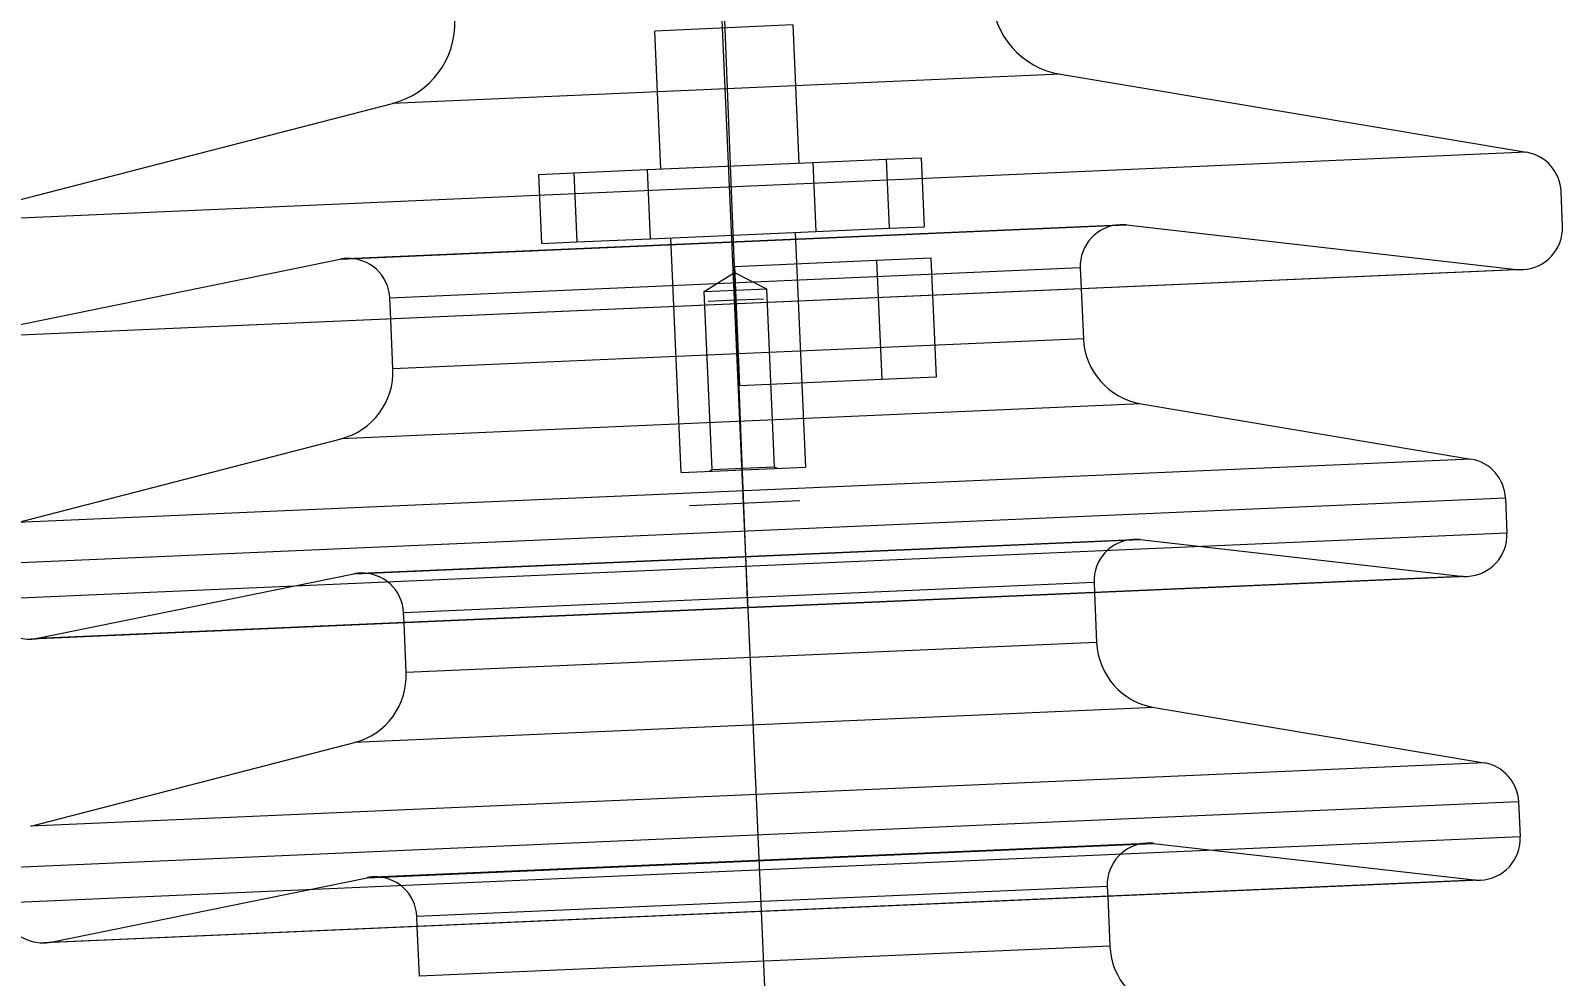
# Model space of a CAD drawing. Header units: millimetres. Extents: x 89051 to 218395, y -330386 to -125649.
# Drawn here: x 90373.1 to 90483.9, y -126651 to -126582.6 of the extents above; entities that cross this region are included whole.
import ezdxf

# ---------------------------------------------------------------- set-up
doc = ezdxf.new("R2010")
doc.units = ezdxf.units.MM
doc.header["$LTSCALE"] = 13
for name, pattern in [('ACAD_ISO04W100', [30, 24, -3, 0, -3]), ('CENTER', [50.8, 31.75, -6.35, 6.35, -6.35]), ('HIDDEN', [9.525, 6.35, -3.175])]:
    doc.linetypes.add(name, pattern=pattern)
doc.layers.get('0').update_dxf_attribs({"color": 1, "linetype": 'CENTER'})
doc.layers.add('标注、文本', color=3, linetype='Continuous', lineweight=25)
doc.layers.add('铁心', color=3, linetype='Continuous', lineweight=0)
doc.styles.get("Standard").update_dxf_attribs({"font": 'gbenor.shx', "bigfont": 'gbcbig.shx'})
doc.dimstyles.new('1-15', dxfattribs={"dimscale": 20, "dimtxt": 3.5, "dimasz": 2, "dimexe": 1.5, "dimexo": 0.5, "dimgap": 0.5, "dimtad": 1, "dimtoh": 1, "dimdec": 1, "dimdsep": 46, "dimtxsty": 'Standard', "dimcen": 2.5, "dimclrd": 3, "dimclre": 3, "dimclrt": 3, "dimadec": 0, "dimazin": 2, "dimtfac": 1, "dimtdec": 1, "dimtmove": 0, "dimatfit": 2, "dimfxl": 1, "dimarcsym": 0})

# ---------------------------------------------------------------- blocks, each defined once
blk = doc.blocks.new('125506')
at = {"color": 7, "linetype": 'HIDDEN', "lineweight": 0}
for p, q in [((72064.777, -123533.099), (72058.193, -123534.142)), ((72064.777, -123533.099), (72065.82, -123539.684)), ((72059.236, -123540.727), (72058.193, -123534.142)), ((72066.481, -123539.579), (72069.977, -123539.025)), ((72069.977, -123539.025), (72071.647, -123538.761)), ((72069.977, -123539.025), (72070.498, -123542.318)), ((72071.647, -123538.761), (72072.169, -123542.053)), ((72058.574, -123540.831), (72066.481, -123539.579)), ((72066.481, -123539.579), (72067.003, -123542.871)), ((72026.343, -123552.655), (72100.789, -123540.864)), ((72044.356, -123546.802), (72081.848, -123540.864)), ((72044.662, -123546.728), (72081.535, -123540.888)), ((72053.408, -123541.65), (72055.079, -123541.385)), ((72055.079, -123541.385), (72058.574, -123540.831)), ((72055.079, -123541.385), (72055.6, -123544.677)), ((72058.574, -123540.831), (72059.096, -123544.124)), ((72081.848, -123540.864), (72100.789, -123540.864)), ((72053.93, -123544.942), (72053.408, -123541.65)), ((72070.498, -123542.318), (72072.169, -123542.053)), ((72059.096, -123544.124), (72067.003, -123542.871)), ((72067.003, -123542.871), (72070.498, -123542.318)), ((72079.873, -123543.176), (72046.95, -123548.391)), ((72066.012, -123543.028), (72067.785, -123554.222)), ((72070.069, -123543.918), (72072.655, -123543.508)), ((72072.655, -123543.508), (72073.556, -123549.197)), ((72079.873, -123543.176), (72080.031, -123544.176)), ((72055.6, -123544.677), (72059.096, -123544.124)), ((72061.859, -123555.161), (72060.086, -123543.967)), ((72063.286, -123544.992), (72070.069, -123543.918)), ((72070.069, -123543.918), (72070.97, -123549.607)), ((72053.93, -123544.942), (72055.6, -123544.677)), ((72063.286, -123544.992), (72064.187, -123550.681)), ((72061.985, -123546.366), (72063.331, -123545.276)), ((72063.331, -123545.276), (72064.948, -123545.897)), ((72063.466, -123546.131), (72064.948, -123545.897)), ((72064.948, -123545.897), (72066.292, -123554.381)), ((72061.985, -123546.366), (72063.466, -123546.131)), ((72063.329, -123554.85), (72061.985, -123546.366)), ((72062.223, -123546.803), (72063.201, -123546.648)), ((72063.201, -123546.648), (72064.857, -123546.386)), ((72026.343, -123552.655), (72044.356, -123546.802)), ((72047.108, -123549.391), (72046.95, -123548.391)), ((72070.97, -123549.607), (72064.187, -123550.681)), ((72073.556, -123549.197), (72070.97, -123549.607)), ((72061.859, -123555.161), (72067.785, -123554.222)), ((72063.329, -123554.85), (72064.81, -123554.615)), ((72064.81, -123554.615), (72066.292, -123554.381)), ((72066.292, -123554.381), (72066.435, -123554.436)), ((72063.209, -123554.947), (72063.329, -123554.85)), ((72031.929, -123566.619), (72099.791, -123555.871)), ((72046.733, -123561.809), (72084.225, -123555.871)), ((72047.039, -123561.736), (72083.912, -123555.896)), ((72062.439, -123556.691), (72067.707, -123555.856)), ((72084.225, -123555.871), (72099.791, -123555.871)), ((72082.25, -123558.184), (72049.327, -123563.398)), ((72082.25, -123558.184), (72082.326, -123558.662)), ((72031.929, -123566.619), (72046.733, -123561.809)), ((72049.403, -123563.877), (72049.327, -123563.398)), ((72034.224, -123581.105), (72102.085, -123570.357)), ((72049.028, -123576.295), (72086.52, -123570.357)), ((72049.333, -123576.222), (72086.207, -123570.382)), ((72086.52, -123570.357), (72102.085, -123570.357)), ((72084.544, -123572.67), (72051.621, -123577.885)), ((72084.544, -123572.67), (72084.62, -123573.148)), ((72034.224, -123581.105), (72049.028, -123576.295)), ((72051.697, -123578.363), (72051.621, -123577.885))]:
    blk.add_line(p, q, dxfattribs=at)
at = {"color": 8, "linetype": 'Continuous', "lineweight": 15}
for p, q in [((72077.868, -123534.002), (72046.022, -123539.046)), ((72100.629, -123535.195), (72024.743, -123547.214)), ((72080.407, -123546.551), (72047.484, -123551.766)), ((72083.525, -123549.359), (72045.387, -123555.399)), ((72099.631, -123550.203), (72030.33, -123561.179)), ((72101.502, -123551.887), (72029.071, -123563.359)), ((72101.766, -123553.558), (72029.336, -123565.03)), ((72082.702, -123561.037), (72049.779, -123566.252)), ((72085.82, -123563.845), (72047.681, -123569.885)), ((72101.925, -123564.689), (72032.624, -123575.665)), ((72103.796, -123566.373), (72031.366, -123577.845)), ((72104.061, -123568.044), (72031.63, -123579.516)), ((72084.996, -123575.523), (72052.073, -123580.738))]:
    blk.add_line(p, q, dxfattribs=at)
at = {"color": 7, "linetype": 'Continuous', "lineweight": 15}
for p, q in [((72077.868, -123534.002), (72100.629, -123535.195)), ((72102.75, -123538.56), (72102.492, -123536.887)), ((72024.743, -123547.214), (72046.022, -123539.046)), ((72101.102, -123540.839), (72026.038, -123552.728)), ((72080.031, -123544.176), (72080.407, -123546.551)), ((72047.484, -123551.766), (72047.108, -123549.391)), ((72083.525, -123549.359), (72099.631, -123550.203)), ((72101.502, -123551.887), (72101.766, -123553.558)), ((72030.33, -123561.179), (72045.387, -123555.399)), ((72100.104, -123555.846), (72031.624, -123566.693)), ((72082.326, -123558.662), (72082.702, -123561.037)), ((72049.779, -123566.252), (72049.403, -123563.877)), ((72085.82, -123563.845), (72101.925, -123564.689)), ((72103.796, -123566.373), (72104.061, -123568.044)), ((72032.624, -123575.665), (72047.681, -123569.885)), ((72102.398, -123570.333), (72033.919, -123581.179)), ((72084.62, -123573.148), (72084.996, -123575.523)), ((72052.073, -123580.738), (72051.697, -123578.363))]:
    blk.add_line(p, q, dxfattribs=at)
for centre, radius, start, end in [((72078.077, -123530.008), 4, 189, 267), ((72044.588, -123535.312), 4, 291, 9), ((72100.516, -123537.192), 2, 8.75634, 86.75634), ((72100.773, -123538.864), 2, 278.75634, 8.75634), ((72083.7, -123546.03), 3.333, 189, 267), ((72099.526, -123552.2), 2, 9, 87), ((72044.192, -123552.287), 3.333, 291, 9), ((72099.791, -123553.871), 2, 279, 9), ((72085.994, -123560.516), 3.333, 189, 267), ((72031.311, -123564.717), 2, 189, 279), ((72101.821, -123566.686), 2, 9, 87), ((72046.486, -123566.773), 3.333, 291, 9), ((72102.085, -123568.357), 2, 279, 9), ((72088.288, -123575.002), 3.333, 189, 267), ((72033.606, -123579.203), 2, 189, 279)]:
    blk.add_arc(centre, radius, start, end, dxfattribs=at)
at = {"color": 7, "linetype": 'HIDDEN', "lineweight": 0}
for centre, start, end in [((72081.848, -123542.864), 99, 189), ((72081.848, -123542.864), 90, 99), ((72100.773, -123538.864), 269.75634, 278.75634), ((72100.789, -123538.864), 270, 279), ((72044.974, -123548.704), 9, 99), ((72044.974, -123548.704), 99, 108), ((72084.225, -123557.871), 99, 189), ((72084.225, -123557.871), 90, 99), ((72099.791, -123553.871), 270, 279), ((72047.351, -123563.711), 99, 108), ((72047.351, -123563.711), 9, 99), ((72031.311, -123564.717), 279, 288), ((72102.085, -123568.357), 270, 279), ((72086.52, -123572.357), 99, 189), ((72086.52, -123572.357), 90, 99), ((72049.646, -123578.197), 99, 108), ((72049.646, -123578.197), 9, 99), ((72033.606, -123579.203), 279, 288)]:
    blk.add_arc(centre, 2, start, end, dxfattribs=at)
at = {"layer": '标注、文本', "color": 1, "linetype": 'ACAD_ISO04W100', "lineweight": 15}
blk.add_line((72088.908, -123706.762), (72056.329, -123501.572), dxfattribs=at)
blk = doc.blocks.new('*D515')
at = {"layer": 'Defpoints', "color": 0, "transparency": 16777216}
for p in [(89907.54, -126533.45), (90434.58, -126533.45), (90205.53, -127657.08)]:
    blk.add_point(p, dxfattribs=at)
at = {"layer": '标注、文本', "color": 3, "lineweight": -2, "transparency": 16777216}
for p, q in [((90424.58, -126533.45), (89877.54, -126533.45)), ((89907.54, -127617.08), (89907.54, -126573.45)), ((90195.53, -127657.08), (89877.54, -127657.08))]:
    blk.add_line(p, q, dxfattribs=at)
at = {"layer": '标注、文本', "color": 3, "transparency": 16777216}
for points in [[(89900.87, -126573.45), (89914.21, -126573.45), (89907.54, -126533.45)], [(89900.87, -127617.08), (89914.21, -127617.08), (89907.54, -127657.08)]]:
    blk.add_solid(points, dxfattribs=at)
at = {"layer": '标注、文本', "color": 3, "transparency": 16777216, "insert": (89862.54, -127095.27), "char_height": 70, "attachment_point": 5, "rotation": 90}
blk.add_mtext('1185', dxfattribs=at)

msp = doc.modelspace()

# ---------------------------------------------------------------- linework, layer by layer
at = {"layer": '铁心'}
msp.add_lwpolyline([(90425, -126624.34), (90410.4, -126251.52), (90410.4, -126251.52)], dxfattribs=at)

# ---------------------------------------------------------------- block references
at = {"layer": '标注、文本', "xscale": 1.5, "yscale": 1.5, "zscale": 1.5, "rotation": 353.4999999999999}
msp.add_blockref('125506', (4002.47, 69763.3), dxfattribs=at)

# ---------------------------------------------------------------- dimensions: what is measured, and where the dimension line sits
at = {"layer": '标注、文本'}
dim = msp.add_linear_dim(base=(89907.54, -126533.45), p1=(90205.53, -127657.08), p2=(90434.58, -126533.45), angle=90, text='1185', dimstyle='1-15', dxfattribs=at)
dim.commit()
dim.dimension.update_dxf_attribs({"geometry": '*D515', "text_midpoint": (89862.54, -127095.27)})

doc.saveas('drawing.dxf')
